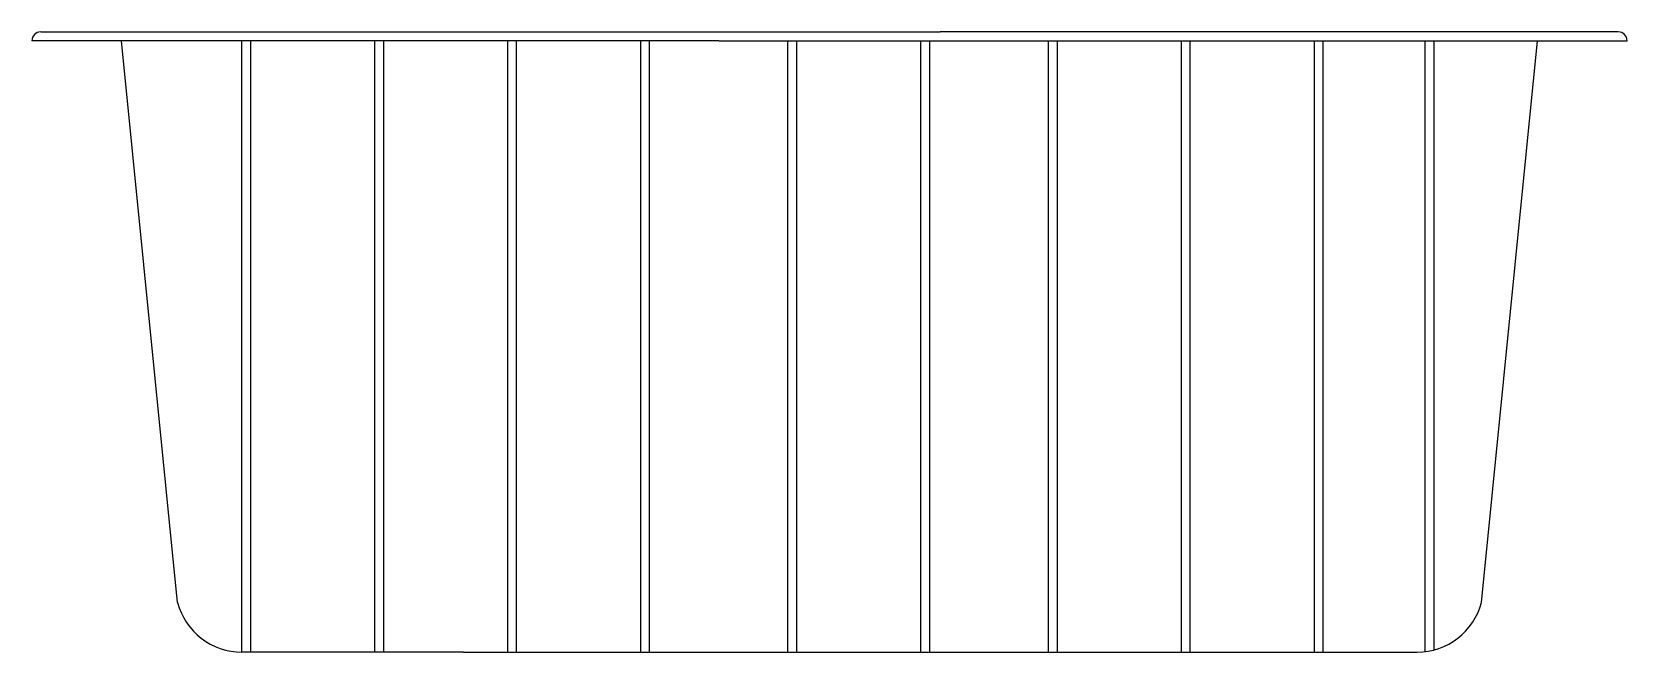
# Model space of a CAD drawing. Extents: x -1184.38 to -1180.78, y 269.14 to 270.54.
import ezdxf

# ---------------------------------------------------------------- set-up
doc = ezdxf.new("R2010")
doc.units = 0
doc.header["$LTSCALE"] = 10
doc.header["$MEASUREMENT"] = 0
doc.layers.add('Piscinas_Fibratec', color=4, linetype='CONTINUOUS')

msp = doc.modelspace()

# ---------------------------------------------------------------- linework, layer by layer
at = {"layer": 'Piscinas_Fibratec', "color": 2}
for p, q in [((-1182.8252, 270.518), (-1184.3752, 270.518)), ((-1184.3552, 270.538), (-1184.1752, 270.538)), ((-1184.1752, 270.538), (-1182.8252, 270.538)), ((-1182.8252, 270.538), (-1182.3252, 270.538)), ((-1182.8252, 270.518), (-1182.3252, 270.518)), ((-1180.9752, 270.538), (-1182.3252, 270.538)), ((-1182.3252, 270.518), (-1180.7752, 270.518)), ((-1180.7952, 270.538), (-1180.9752, 270.538))]:
    msp.add_line(p, q, dxfattribs=at)
at = {"layer": 'Piscinas_Fibratec'}
for p, q in [((-1184.0464, 269.2498), (-1184.1732, 270.518)), ((-1181.104, 269.2498), (-1180.9772, 270.518)), ((-1183.4013, 269.138), (-1183.9013, 269.138)), ((-1183.4013, 269.138), (-1181.2491, 269.138))]:
    msp.add_line(p, q, dxfattribs=at)
at = {"layer": 'Piscinas_Fibratec', "color": 1}
for p, q in [((-1183.9013, 269.138), (-1183.9013, 270.518)), ((-1183.8813, 269.138), (-1183.8813, 270.518)), ((-1183.6013, 269.138), (-1183.6013, 270.518)), ((-1183.5813, 269.138), (-1183.5813, 270.518)), ((-1183.3013, 269.138), (-1183.3013, 270.518)), ((-1183.2813, 269.138), (-1183.2813, 270.518)), ((-1183.0013, 269.138), (-1183.0013, 270.518)), ((-1182.9813, 269.138), (-1182.9813, 270.518)), ((-1182.6691, 269.138), (-1182.6691, 270.518)), ((-1182.6491, 269.138), (-1182.6491, 270.518)), ((-1182.3691, 269.138), (-1182.3691, 270.518)), ((-1182.3491, 269.138), (-1182.3491, 270.518)), ((-1182.0809, 269.138), (-1182.0809, 270.518)), ((-1182.0609, 269.138), (-1182.0609, 270.518)), ((-1181.7809, 269.138), (-1181.7809, 270.518)), ((-1181.7609, 269.138), (-1181.7609, 270.518)), ((-1181.4809, 269.138), (-1181.4809, 270.518)), ((-1181.4609, 269.138), (-1181.4609, 270.518)), ((-1181.2309, 269.1391), (-1181.2309, 270.518)), ((-1181.2109, 269.1429), (-1181.2109, 270.518))]:
    msp.add_line(p, q, dxfattribs=at)
at = {"layer": 'Piscinas_Fibratec', "color": 2}
for centre, start, end in [((-1184.3552, 270.518), 90, 180), ((-1180.7952, 270.518), 0, 90)]:
    msp.add_arc(centre, 0.02, start, end, dxfattribs=at)
at = {"layer": 'Piscinas_Fibratec'}
for centre, start, end in [((-1183.9013, 269.288), 194.7328, 270), ((-1181.2491, 269.288), 270, 345.2672)]:
    msp.add_arc(centre, 0.15, start, end, dxfattribs=at)

doc.saveas('drawing.dxf')
